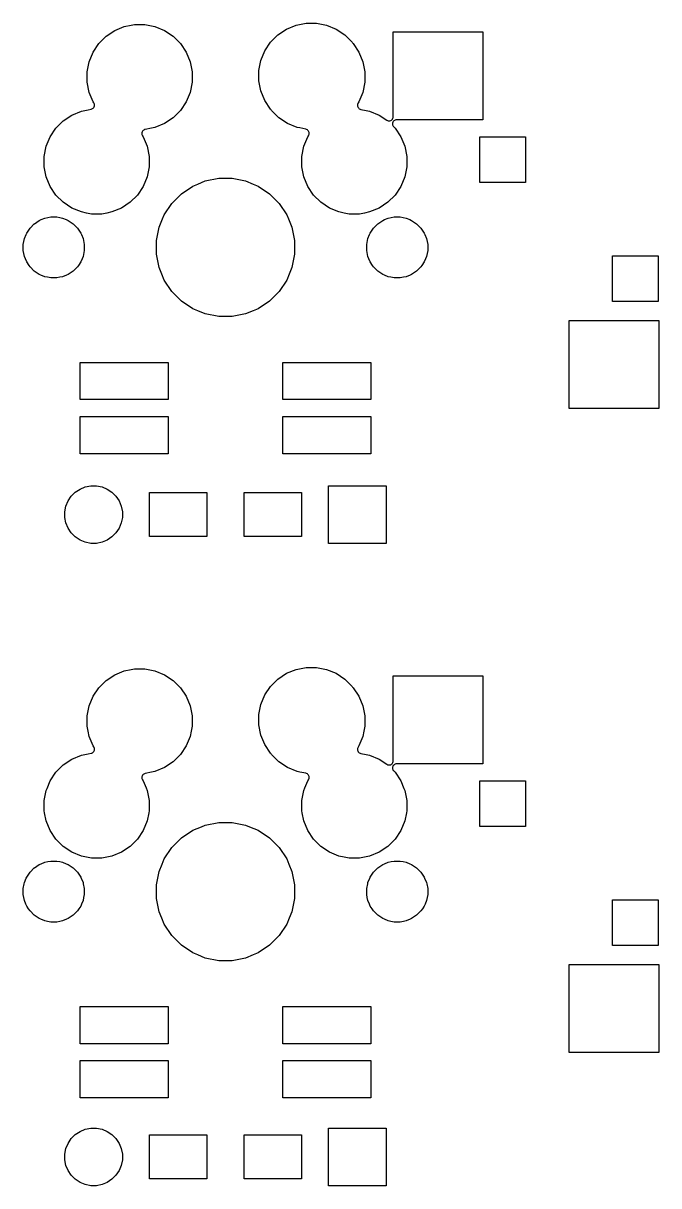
# Model space of a CAD drawing. Extents: x -9 to 124, y -88 to 15.
# Drawn here: x 51.17 to 69.97, y -19.75 to 14.63 of the extents above; entities that cross this region are included whole.
import ezdxf

# ---------------------------------------------------------------- set-up
doc = ezdxf.new("R2010")
doc.units = 0
doc.layers.add('BLACK', color=7, linetype='CONTINUOUS')

msp = doc.modelspace()

# ---------------------------------------------------------------- linework, layer by layer
at = {"layer": 'BLACK', "linetype": 'CONTINUOUS'}
for p, q in [((53.8753, 14.4145), (54.1576, 14.5314)), ((54.1576, 14.5314), (54.3587, 14.5714)), ((54.3587, 14.5714), (54.4572, 14.591)), ((54.4572, 14.591), (54.7628, 14.591)), ((54.7628, 14.591), (54.8613, 14.5714)), ((54.8613, 14.5714), (55.0624, 14.5314)), ((55.0624, 14.5314), (55.3447, 14.4145)), ((58.7013, 14.2847), (58.9553, 14.4545)), ((58.9553, 14.4545), (59.2376, 14.5714)), ((59.2376, 14.5714), (59.3874, 14.6012)), ((59.3874, 14.6012), (59.5372, 14.631)), ((59.5372, 14.631), (59.8428, 14.631)), ((59.8428, 14.631), (59.9926, 14.6012)), ((59.9926, 14.6012), (60.1424, 14.5714)), ((60.1424, 14.5714), (60.4247, 14.4545)), ((60.4247, 14.4545), (60.6787, 14.2847)), ((53.4053, 14.0287), (53.6213, 14.2447)), ((53.6213, 14.2447), (53.8753, 14.4145)), ((55.3447, 14.4145), (55.5987, 14.2447)), ((55.5987, 14.2447), (55.8147, 14.0287)), ((58.4853, 14.0687), (58.7013, 14.2847)), ((60.6787, 14.2847), (60.8947, 14.0687)), ((62.114, 11.8681), (62.114, 14.381)), ((62.114, 14.381), (64.766, 14.381)), ((64.766, 14.381), (64.766, 11.779)), ((53.1186, 13.4924), (53.2355, 13.7747)), ((53.2355, 13.7747), (53.4053, 14.0287)), ((55.8147, 14.0287), (55.9845, 13.7747)), ((55.9845, 13.7747), (56.1014, 13.4924)), ((58.1986, 13.5324), (58.3155, 13.8147)), ((58.3155, 13.8147), (58.4853, 14.0687)), ((60.8947, 14.0687), (60.908, 14.0488)), ((60.908, 14.0488), (60.9236, 14.0299)), ((60.9236, 14.0299), (60.9247, 14.0287)), ((60.9247, 14.0287), (61.0945, 13.7747)), ((61.0945, 13.7747), (61.2114, 13.4924)), ((53.059, 13.1928), (53.1186, 13.4924)), ((56.1014, 13.4924), (56.161, 13.1928)), ((58.139, 13.2328), (58.1986, 13.5324)), ((61.2114, 13.4924), (61.271, 13.1928)), ((53.059, 12.8872), (53.059, 13.1928)), ((56.161, 13.1928), (56.161, 12.8872)), ((58.139, 12.9272), (58.139, 13.2328)), ((61.271, 13.1928), (61.271, 12.8872)), ((53.1186, 12.5876), (53.059, 12.8872)), ((56.161, 12.8872), (56.1014, 12.5876)), ((58.1986, 12.6276), (58.139, 12.9272)), ((61.271, 12.8872), (61.2114, 12.5876)), ((53.2355, 12.3053), (53.1186, 12.5876)), ((56.1014, 12.5876), (55.9845, 12.3053)), ((58.3155, 12.3453), (58.1986, 12.6276)), ((61.2114, 12.5876), (61.0945, 12.3053)), ((52.8876, 12.0314), (53.0877, 12.0712)), ((53.0877, 12.0712), (53.1728, 12.0881)), ((53.1728, 12.0881), (53.1962, 12.0952)), ((53.1962, 12.0952), (53.2178, 12.1068)), ((53.2178, 12.1068), (53.2368, 12.1223)), ((53.2523, 12.2802), (53.2355, 12.3053)), ((53.2355, 12.3053), (53.2355, 12.3053)), ((53.2368, 12.1223), (53.2523, 12.1413)), ((53.2639, 12.2586), (53.2523, 12.2802)), ((53.2523, 12.1413), (53.2639, 12.1629)), ((53.271, 12.2351), (53.2639, 12.2586)), ((53.2639, 12.1629), (53.271, 12.1863)), ((53.2734, 12.2107), (53.271, 12.2351)), ((53.271, 12.1863), (53.2734, 12.2107)), ((55.8147, 12.0513), (55.5987, 11.8353)), ((55.9845, 12.3053), (55.8147, 12.0513)), ((58.4853, 12.0913), (58.3155, 12.3453)), ((58.4864, 12.0901), (58.4853, 12.0913)), ((58.502, 12.0712), (58.4864, 12.0901)), ((58.5153, 12.0513), (58.502, 12.0712)), ((58.7313, 11.8353), (58.5153, 12.0513)), ((61.0555, 12.2298), (61.0531, 12.2055)), ((61.0531, 12.2055), (61.0555, 12.1811)), ((61.0626, 12.2533), (61.0555, 12.2298)), ((61.0555, 12.1811), (61.0626, 12.1576)), ((61.0741, 12.2749), (61.0626, 12.2533)), ((61.0626, 12.1576), (61.0741, 12.136)), ((61.0945, 12.3053), (61.0741, 12.2749)), ((61.0741, 12.136), (61.0897, 12.1171)), ((61.0897, 12.1171), (61.1086, 12.1015)), ((61.1086, 12.1015), (61.1302, 12.09)), ((61.1302, 12.09), (61.1537, 12.0829)), ((61.1537, 12.0829), (61.3124, 12.0513)), ((61.3124, 12.0513), (61.4124, 12.0314)), ((52.1353, 11.5287), (52.3513, 11.7447)), ((52.3513, 11.7447), (52.6053, 11.9145)), ((52.6053, 11.9145), (52.8876, 12.0314)), ((55.5987, 11.8353), (55.3447, 11.6655)), ((58.9853, 11.6655), (58.7313, 11.8353)), ((61.4124, 12.0314), (61.6947, 11.9145)), ((61.6947, 11.9145), (61.9196, 11.7642)), ((61.9196, 11.7642), (61.9412, 11.7527)), ((61.9412, 11.7527), (61.9646, 11.7456)), ((61.9646, 11.7456), (61.989, 11.7432)), ((61.989, 11.7432), (62.0134, 11.7456)), ((62.0134, 11.7456), (62.0368, 11.7527)), ((62.0368, 11.7527), (62.0584, 11.7642)), ((62.0584, 11.7642), (62.0774, 11.7798)), ((62.0774, 11.7798), (62.0929, 11.7987)), ((62.0929, 11.7987), (62.1045, 11.8203)), ((62.1007, 11.7018), (62.0936, 11.6784)), ((62.1123, 11.7234), (62.1007, 11.7018)), ((62.1045, 11.8203), (62.1116, 11.8438)), ((62.1116, 11.8438), (62.114, 11.8681)), ((62.1278, 11.7424), (62.1123, 11.7234)), ((62.1468, 11.7579), (62.1278, 11.7424)), ((62.1684, 11.7695), (62.1468, 11.7579)), ((62.1918, 11.7766), (62.1684, 11.7695)), ((62.2162, 11.779), (62.1918, 11.7766)), ((64.766, 11.779), (62.2162, 11.779)), ((51.9655, 11.2747), (52.1353, 11.5287)), ((54.679, 11.3937), (54.6766, 11.3693)), ((54.6766, 11.3693), (54.679, 11.3449)), ((54.6861, 11.4171), (54.679, 11.3937)), ((54.6977, 11.4387), (54.6861, 11.4171)), ((54.7132, 11.4577), (54.6977, 11.4387)), ((54.7322, 11.4732), (54.7132, 11.4577)), ((54.7538, 11.4848), (54.7322, 11.4732)), ((54.7772, 11.4919), (54.7538, 11.4848)), ((54.9639, 11.529), (54.7772, 11.4919)), ((55.0624, 11.5486), (54.9639, 11.529)), ((55.3447, 11.6655), (55.0624, 11.5486)), ((59.2676, 11.5486), (58.9853, 11.6655)), ((59.3451, 11.5332), (59.2676, 11.5486)), ((59.5263, 11.4971), (59.3451, 11.5332)), ((59.5498, 11.49), (59.5263, 11.4971)), ((59.5714, 11.4785), (59.5498, 11.49)), ((59.5903, 11.4629), (59.5714, 11.4785)), ((59.6059, 11.444), (59.5903, 11.4629)), ((59.6174, 11.4224), (59.6059, 11.444)), ((59.6245, 11.3989), (59.6174, 11.4224)), ((59.6174, 11.3267), (59.6245, 11.3502)), ((59.6269, 11.3745), (59.6245, 11.3989)), ((59.6245, 11.3502), (59.6269, 11.3745)), ((62.0936, 11.6784), (62.0912, 11.654)), ((62.0912, 11.654), (62.0936, 11.6296)), ((62.0936, 11.6296), (62.1007, 11.6062)), ((62.1007, 11.6062), (62.1123, 11.5846)), ((62.1123, 11.5846), (62.1278, 11.5656)), ((62.1278, 11.5656), (62.1647, 11.5287)), ((62.1647, 11.5287), (62.3345, 11.2747)), ((51.8486, 10.9924), (51.9655, 11.2747)), ((54.679, 11.3449), (54.6861, 11.3214)), ((54.6861, 11.3214), (54.6977, 11.2998)), ((54.6977, 11.2998), (54.7145, 11.2747)), ((54.7145, 11.2747), (54.8314, 10.9924)), ((59.4686, 10.9924), (59.5855, 11.2747)), ((59.5855, 11.2747), (59.6059, 11.3051)), ((59.6059, 11.3051), (59.6174, 11.3267)), ((62.3345, 11.2747), (62.4514, 10.9924)), ((64.674, 9.924), (64.674, 11.276)), ((64.674, 11.276), (66.026, 11.276)), ((66.026, 11.276), (66.026, 9.924)), ((51.789, 10.6928), (51.8486, 10.9924)), ((51.789, 10.3872), (51.789, 10.6928)), ((54.8314, 10.9924), (54.891, 10.6928)), ((54.891, 10.6928), (54.891, 10.3872)), ((59.409, 10.6928), (59.4686, 10.9924)), ((59.409, 10.3872), (59.409, 10.6928)), ((62.4514, 10.9924), (62.511, 10.6928)), ((62.511, 10.6928), (62.511, 10.3872)), ((51.8486, 10.0876), (51.789, 10.3872)), ((54.891, 10.3872), (54.8314, 10.0876)), ((59.4686, 10.0876), (59.409, 10.3872)), ((62.511, 10.3872), (62.4514, 10.0876)), ((51.9655, 9.80533), (51.8486, 10.0876)), ((54.8314, 10.0876), (54.7145, 9.80533)), ((56.5535, 9.96632), (56.9486, 10.0449)), ((56.9486, 10.0449), (57.3514, 10.0449)), ((57.3514, 10.0449), (57.7465, 9.96632)), ((59.5855, 9.80533), (59.4686, 10.0876)), ((62.4514, 10.0876), (62.3345, 9.80533)), ((52.1353, 9.55129), (51.9655, 9.80533)), ((54.7145, 9.80533), (54.5447, 9.55129)), ((55.8465, 9.58838), (56.1814, 9.81217)), ((56.1814, 9.81217), (56.3355, 9.87602)), ((56.3355, 9.87602), (56.5535, 9.96632)), ((57.7465, 9.96632), (57.9645, 9.87602)), ((57.9645, 9.87602), (58.1186, 9.81217)), ((58.1186, 9.81217), (58.4535, 9.58838)), ((59.7553, 9.55129), (59.5855, 9.80533)), ((62.3345, 9.80533), (62.1647, 9.55129)), ((66.026, 9.924), (64.674, 9.924)), ((52.3513, 9.33526), (52.1353, 9.55129)), ((52.6053, 9.16552), (52.3513, 9.33526)), ((54.3287, 9.33526), (54.0747, 9.16552)), ((54.5447, 9.55129), (54.3287, 9.33526)), ((55.3378, 8.96862), (55.5616, 9.30355)), ((55.5616, 9.30355), (55.8465, 9.58838)), ((58.4535, 9.58838), (58.7384, 9.30355)), ((58.7384, 9.30355), (58.9622, 8.96862)), ((59.9713, 9.33526), (59.7553, 9.55129)), ((60.2253, 9.16552), (59.9713, 9.33526)), ((61.9487, 9.33526), (61.6947, 9.16552)), ((62.1647, 9.55129), (61.9487, 9.33526)), ((52.8876, 9.0486), (52.6053, 9.16552)), ((53.0374, 9.0188), (52.8876, 9.0486)), ((53.1872, 8.989), (53.0374, 9.0188)), ((53.4928, 8.989), (53.1872, 8.989)), ((53.6426, 9.0188), (53.4928, 8.989)), ((53.7924, 9.0486), (53.6426, 9.0188)), ((54.0747, 9.16552), (53.7924, 9.0486)), ((55.287, 8.846), (55.3378, 8.96862)), ((58.9622, 8.96862), (59.013, 8.846)), ((60.5076, 9.0486), (60.2253, 9.16552)), ((60.6574, 9.0188), (60.5076, 9.0486)), ((60.8072, 8.989), (60.6574, 9.0188)), ((61.1128, 8.989), (60.8072, 8.989)), ((61.2626, 9.0188), (61.1128, 8.989)), ((61.4124, 9.0486), (61.2626, 9.0188)), ((61.6947, 9.16552), (61.4124, 9.0486)), ((51.3694, 8.57493), (51.4951, 8.70055)), ((51.4951, 8.70055), (51.4961, 8.70122)), ((51.4961, 8.70122), (51.6428, 8.79925)), ((51.6428, 8.79925), (51.6975, 8.82192)), ((51.6975, 8.82192), (51.8069, 8.86724)), ((51.8069, 8.86724), (51.894, 8.88457)), ((51.894, 8.88457), (51.9812, 8.9019)), ((51.9812, 8.9019), (52.1588, 8.9019)), ((52.1588, 8.9019), (52.246, 8.88457)), ((52.246, 8.88457), (52.3331, 8.86724)), ((52.3331, 8.86724), (52.4425, 8.82192)), ((52.4425, 8.82192), (52.4972, 8.79925)), ((52.4972, 8.79925), (52.6439, 8.70122)), ((52.6439, 8.70122), (52.6449, 8.70055)), ((52.6449, 8.70055), (52.7706, 8.57493)), ((55.1051, 8.20141), (55.1837, 8.59647)), ((55.1837, 8.59647), (55.287, 8.846)), ((59.013, 8.846), (59.1163, 8.59647)), ((59.1163, 8.59647), (59.1949, 8.20141)), ((61.5294, 8.57493), (61.6551, 8.70055)), ((61.6551, 8.70055), (61.6561, 8.70122)), ((61.6561, 8.70122), (61.8028, 8.79925)), ((61.8028, 8.79925), (61.8575, 8.82192)), ((61.8575, 8.82192), (61.9669, 8.86724)), ((61.9669, 8.86724), (62.054, 8.88457)), ((62.054, 8.88457), (62.1412, 8.9019)), ((62.1412, 8.9019), (62.3188, 8.9019)), ((62.3188, 8.9019), (62.406, 8.88457)), ((62.406, 8.88457), (62.4931, 8.86724)), ((62.4931, 8.86724), (62.6025, 8.82192)), ((62.6025, 8.82192), (62.6572, 8.79925)), ((62.6572, 8.79925), (62.8039, 8.70122)), ((62.8039, 8.70122), (62.8049, 8.70055)), ((62.8049, 8.70055), (62.9306, 8.57493)), ((51.1681, 8.08883), (51.2028, 8.26307)), ((51.2028, 8.26307), (51.2516, 8.381)), ((51.2516, 8.381), (51.2707, 8.42721)), ((51.2707, 8.42721), (51.3694, 8.57493)), ((51.3694, 8.57493), (51.3694, 8.57493)), ((52.7706, 8.57493), (52.7706, 8.57493)), ((52.7706, 8.57493), (52.8693, 8.42721)), ((52.8693, 8.42721), (52.8884, 8.381)), ((52.8884, 8.381), (52.9372, 8.26307)), ((52.9372, 8.26307), (52.9719, 8.08883)), ((61.3281, 8.08883), (61.3628, 8.26307)), ((61.3628, 8.26307), (61.4116, 8.381)), ((61.4116, 8.381), (61.4307, 8.42721)), ((61.4307, 8.42721), (61.5294, 8.57493)), ((61.5294, 8.57493), (61.5294, 8.57493)), ((62.9306, 8.57493), (62.9306, 8.57493)), ((62.9306, 8.57493), (63.0293, 8.42721)), ((63.0293, 8.42721), (63.0484, 8.381)), ((63.0484, 8.381), (63.0972, 8.26307)), ((63.0972, 8.26307), (63.1319, 8.08883)), ((51.1681, 7.91117), (51.1681, 8.08883)), ((51.2028, 7.73692), (51.1681, 7.91117)), ((52.9719, 7.91117), (52.9372, 7.73692)), ((52.9719, 8.08883), (52.9719, 7.91117)), ((55.1051, 7.79859), (55.1051, 8.20141)), ((59.1949, 8.20141), (59.1949, 7.79859)), ((61.3281, 7.91117), (61.3281, 8.08883)), ((61.3628, 7.73692), (61.3281, 7.91117)), ((63.1319, 7.91117), (63.0972, 7.73692)), ((63.1319, 8.08883), (63.1319, 7.91117)), ((51.2332, 7.66348), (51.2028, 7.73692)), ((51.2707, 7.57279), (51.2332, 7.66348)), ((51.3401, 7.46897), (51.2707, 7.57279)), ((52.8693, 7.57279), (52.7999, 7.46897)), ((52.9068, 7.66348), (52.8693, 7.57279)), ((52.9372, 7.73692), (52.9068, 7.66348)), ((55.1837, 7.40353), (55.1051, 7.79859)), ((59.1949, 7.79859), (59.1163, 7.40353)), ((61.3932, 7.66348), (61.3628, 7.73692)), ((61.4307, 7.57279), (61.3932, 7.66348)), ((61.5001, 7.46897), (61.4307, 7.57279)), ((63.0293, 7.57279), (62.9599, 7.46897)), ((63.0668, 7.66348), (63.0293, 7.57279)), ((63.0972, 7.73692), (63.0668, 7.66348)), ((68.594, 6.404), (68.594, 7.756)), ((68.594, 7.756), (69.946, 7.756)), ((69.946, 7.756), (69.946, 6.404)), ((51.3694, 7.42507), (51.3401, 7.46897)), ((51.4951, 7.29945), (51.3694, 7.42507)), ((51.6428, 7.20075), (51.4951, 7.29945)), ((51.4951, 7.29945), (51.4951, 7.29945)), ((52.6449, 7.29945), (52.4972, 7.20075)), ((52.7706, 7.42507), (52.6449, 7.29945)), ((52.6449, 7.29945), (52.6449, 7.29945)), ((52.7999, 7.46897), (52.7706, 7.42507)), ((55.2635, 7.21072), (55.1837, 7.40353)), ((59.1163, 7.40353), (59.0365, 7.21072)), ((61.5294, 7.42507), (61.5001, 7.46897)), ((61.6551, 7.29945), (61.5294, 7.42507)), ((61.8028, 7.20075), (61.6551, 7.29945)), ((61.6551, 7.29945), (61.6551, 7.29945)), ((62.8049, 7.29945), (62.6572, 7.20075)), ((62.9306, 7.42507), (62.8049, 7.29945)), ((62.8049, 7.29945), (62.8049, 7.29945)), ((62.9599, 7.46897), (62.9306, 7.42507)), ((51.6903, 7.18107), (51.6428, 7.20075)), ((51.8069, 7.13276), (51.6903, 7.18107)), ((51.8858, 7.11707), (51.8069, 7.13276)), ((51.9812, 7.0981), (51.8858, 7.11707)), ((52.1588, 7.0981), (51.9812, 7.0981)), ((52.2542, 7.11707), (52.1588, 7.0981)), ((52.3331, 7.13276), (52.2542, 7.11707)), ((52.4497, 7.18107), (52.3331, 7.13276)), ((52.4972, 7.20075), (52.4497, 7.18107)), ((55.3378, 7.03138), (55.2635, 7.21072)), ((55.5616, 6.69645), (55.3378, 7.03138)), ((58.9622, 7.03138), (58.7384, 6.69645)), ((59.0365, 7.21072), (58.9622, 7.03138)), ((61.8503, 7.18107), (61.8028, 7.20075)), ((61.9669, 7.13276), (61.8503, 7.18107)), ((62.0458, 7.11707), (61.9669, 7.13276)), ((62.1412, 7.0981), (62.0458, 7.11707)), ((62.3188, 7.0981), (62.1412, 7.0981)), ((62.4142, 7.11707), (62.3188, 7.0981)), ((62.4931, 7.13276), (62.4142, 7.11707)), ((62.6097, 7.18107), (62.4931, 7.13276)), ((62.6572, 7.20075), (62.6097, 7.18107)), ((55.8465, 6.41162), (55.5616, 6.69645)), ((58.7384, 6.69645), (58.4535, 6.41162)), ((56.1814, 6.18783), (55.8465, 6.41162)), ((58.4535, 6.41162), (58.1186, 6.18783)), ((69.946, 6.404), (68.594, 6.404)), ((56.3355, 6.12398), (56.1814, 6.18783)), ((56.5535, 6.03368), (56.3355, 6.12398)), ((56.9486, 5.9551), (56.5535, 6.03368)), ((57.3514, 5.9551), (56.9486, 5.9551)), ((57.7465, 6.03368), (57.3514, 5.9551)), ((57.9645, 6.12398), (57.7465, 6.03368)), ((58.1186, 6.18783), (57.9645, 6.12398)), ((67.314, 3.239), (67.314, 5.841)), ((67.314, 5.841), (69.966, 5.841)), ((69.966, 5.841), (69.966, 3.239)), ((52.849, 3.499), (52.849, 4.601)), ((52.849, 4.601), (55.451, 4.601)), ((55.451, 4.601), (55.451, 3.499)), ((58.849, 3.499), (58.849, 4.601)), ((58.849, 4.601), (61.451, 4.601)), ((61.451, 4.601), (61.451, 3.499)), ((55.451, 3.499), (52.849, 3.499)), ((61.451, 3.499), (58.849, 3.499)), ((69.966, 3.239), (67.314, 3.239)), ((52.849, 1.899), (52.849, 3.001)), ((52.849, 3.001), (55.451, 3.001)), ((55.451, 3.001), (55.451, 1.899)), ((58.849, 1.899), (58.849, 3.001)), ((58.849, 3.001), (61.451, 3.001)), ((61.451, 3.001), (61.451, 1.899)), ((55.451, 1.899), (52.849, 1.899)), ((61.451, 1.899), (58.849, 1.899)), ((52.589, 0.64248), (52.7075, 0.76101)), ((52.7075, 0.76101), (52.8469, 0.85415)), ((52.8469, 0.85415), (53.0018, 0.9183)), ((53.0018, 0.9183), (53.1662, 0.951)), ((53.1662, 0.951), (53.3338, 0.951)), ((53.3338, 0.951), (53.4982, 0.9183)), ((53.4982, 0.9183), (53.6531, 0.85415)), ((53.6531, 0.85415), (53.7925, 0.76101)), ((53.7925, 0.76101), (53.911, 0.64248)), ((54.899, -0.551), (54.899, 0.751)), ((54.899, 0.751), (56.601, 0.751)), ((56.601, 0.751), (56.601, -0.551)), ((57.699, -0.551), (57.699, 0.751)), ((57.699, 0.751), (59.401, 0.751)), ((59.401, 0.751), (59.401, -0.551)), ((60.199, -0.751), (60.199, 0.951)), ((60.199, 0.951), (61.901, 0.951)), ((61.901, 0.951), (61.901, -0.751)), ((52.399, 0.18382), (52.4317, 0.34823)), ((52.4317, 0.34823), (52.4959, 0.5031)), ((52.4959, 0.5031), (52.589, 0.64248)), ((53.911, 0.64248), (54.0041, 0.5031)), ((54.0041, 0.5031), (54.0683, 0.34823)), ((54.0683, 0.34823), (54.101, 0.18382)), ((52.399, 0.01618), (52.399, 0.18382)), ((52.4317, -0.14823), (52.399, 0.01618)), ((54.101, 0.01618), (54.0683, -0.14823)), ((54.101, 0.18382), (54.101, 0.01618)), ((52.4959, -0.3031), (52.4317, -0.14823)), ((52.589, -0.44248), (52.4959, -0.3031)), ((54.0041, -0.3031), (53.911, -0.44248)), ((54.0683, -0.14823), (54.0041, -0.3031)), ((52.7075, -0.56102), (52.589, -0.44248)), ((52.8469, -0.65415), (52.7075, -0.56102)), ((53.0018, -0.7183), (52.8469, -0.65415)), ((53.6531, -0.65415), (53.4982, -0.7183)), ((53.7925, -0.56102), (53.6531, -0.65415)), ((53.911, -0.44248), (53.7925, -0.56102)), ((56.601, -0.551), (54.899, -0.551)), ((59.401, -0.551), (57.699, -0.551)), ((53.1662, -0.751), (53.0018, -0.7183)), ((53.3338, -0.751), (53.1662, -0.751)), ((53.4982, -0.7183), (53.3338, -0.751)), ((61.901, -0.751), (60.199, -0.751)), ((54.3587, -4.4786), (54.4572, -4.459)), ((54.4572, -4.459), (54.7628, -4.459)), ((54.7628, -4.459), (54.8613, -4.4786)), ((59.2376, -4.4786), (59.3874, -4.4488)), ((59.3874, -4.4488), (59.5372, -4.419)), ((59.5372, -4.419), (59.8428, -4.419)), ((59.8428, -4.419), (59.9926, -4.4488)), ((59.9926, -4.4488), (60.1424, -4.4786)), ((53.4053, -5.02129), (53.6213, -4.80526)), ((53.6213, -4.80526), (53.8753, -4.63552)), ((53.8753, -4.63552), (54.1576, -4.5186)), ((54.1576, -4.5186), (54.3587, -4.4786)), ((54.8613, -4.4786), (55.0624, -4.5186)), ((55.0624, -4.5186), (55.3447, -4.63552)), ((55.3447, -4.63552), (55.5987, -4.80526)), ((55.5987, -4.80526), (55.8147, -5.02129)), ((58.4853, -4.98129), (58.7013, -4.76526)), ((58.7013, -4.76526), (58.9553, -4.59552)), ((58.9553, -4.59552), (59.2376, -4.4786)), ((60.1424, -4.4786), (60.4247, -4.59552)), ((60.4247, -4.59552), (60.6787, -4.76526)), ((60.6787, -4.76526), (60.8947, -4.98129)), ((62.114, -7.18185), (62.114, -4.669)), ((62.114, -4.669), (64.766, -4.669)), ((64.766, -4.669), (64.766, -7.271)), ((53.2355, -5.27533), (53.4053, -5.02129)), ((55.8147, -5.02129), (55.9845, -5.27533)), ((58.3155, -5.23533), (58.4853, -4.98129)), ((60.8947, -4.98129), (60.908, -5.0012)), ((60.908, -5.0012), (60.9236, -5.02013)), ((60.9236, -5.02013), (60.9247, -5.02129)), ((60.9247, -5.02129), (61.0945, -5.27533)), ((53.1186, -5.55759), (53.2355, -5.27533)), ((55.9845, -5.27533), (56.1014, -5.55759)), ((58.1986, -5.51759), (58.3155, -5.23533)), ((61.0945, -5.27533), (61.2114, -5.55759)), ((53.059, -5.85724), (53.0888, -5.70742)), ((53.0888, -5.70742), (53.1186, -5.55759)), ((56.1014, -5.55759), (56.1312, -5.70742)), ((56.1312, -5.70742), (56.161, -5.85724)), ((58.139, -5.81724), (58.1986, -5.51759)), ((58.139, -6.12276), (58.139, -5.81724)), ((61.2114, -5.55759), (61.2412, -5.70742)), ((61.2412, -5.70742), (61.271, -5.85724)), ((53.059, -6.16276), (53.059, -5.85724)), ((53.0869, -6.3031), (53.059, -6.16276)), ((56.161, -6.16276), (56.1331, -6.3031)), ((56.161, -5.85724), (56.161, -6.16276)), ((58.1986, -6.42241), (58.139, -6.12276)), ((61.271, -6.16276), (61.2431, -6.3031)), ((61.271, -5.85724), (61.271, -6.16276)), ((53.1186, -6.46241), (53.0869, -6.3031)), ((53.2355, -6.74467), (53.1186, -6.46241)), ((56.1014, -6.46241), (55.9845, -6.74467)), ((56.1331, -6.3031), (56.1014, -6.46241)), ((58.3155, -6.70467), (58.1986, -6.42241)), ((61.2114, -6.46241), (61.0945, -6.74467)), ((61.2431, -6.3031), (61.2114, -6.46241)), ((53.2523, -6.76983), (53.2355, -6.74467)), ((53.2355, -6.74467), (53.2355, -6.74467)), ((53.2639, -6.79144), (53.2523, -6.76983)), ((53.271, -6.81489), (53.2639, -6.79144)), ((53.2639, -6.88711), (53.271, -6.86366)), ((53.2734, -6.83928), (53.271, -6.81489)), ((53.271, -6.86366), (53.2734, -6.83928)), ((55.9845, -6.74467), (55.8147, -6.9987)), ((58.4853, -6.9587), (58.3155, -6.70467)), ((61.0555, -6.82016), (61.0531, -6.84454)), ((61.0531, -6.84454), (61.0555, -6.86893)), ((61.0626, -6.79671), (61.0555, -6.82016)), ((61.0555, -6.86893), (61.0626, -6.89238)), ((61.0741, -6.77511), (61.0626, -6.79671)), ((61.0945, -6.74467), (61.0741, -6.77511)), ((52.3513, -7.30526), (52.6053, -7.13552)), ((52.6053, -7.13552), (52.8876, -7.0186)), ((52.8876, -7.0186), (53.0877, -6.9788)), ((53.0877, -6.9788), (53.1728, -6.96188)), ((53.1728, -6.96188), (53.1962, -6.95476)), ((53.1962, -6.95476), (53.2178, -6.94321)), ((53.2178, -6.94321), (53.2368, -6.92767)), ((53.2368, -6.92767), (53.2523, -6.90872)), ((53.2523, -6.90872), (53.2639, -6.88711)), ((55.5987, -7.21474), (55.3447, -7.38448)), ((55.8147, -6.9987), (55.5987, -7.21474)), ((58.4864, -6.95987), (58.4853, -6.9587)), ((58.502, -6.97879), (58.4864, -6.95987)), ((58.5153, -6.9987), (58.502, -6.97879)), ((58.7313, -7.21474), (58.5153, -6.9987)), ((58.9853, -7.38448), (58.7313, -7.21474)), ((61.0626, -6.89238), (61.0741, -6.91399)), ((61.0741, -6.91399), (61.0897, -6.93293)), ((61.0897, -6.93293), (61.1086, -6.94848)), ((61.1086, -6.94848), (61.1302, -6.96003)), ((61.1302, -6.96003), (61.1537, -6.96714)), ((61.1537, -6.96714), (61.3124, -6.9987)), ((61.3124, -6.9987), (61.4124, -7.0186)), ((61.4124, -7.0186), (61.6947, -7.13552)), ((61.6947, -7.13552), (61.9196, -7.28579)), ((62.1045, -7.22968), (62.1116, -7.20624)), ((62.1116, -7.20624), (62.114, -7.18185)), ((51.9655, -7.77533), (52.1353, -7.52129)), ((52.1353, -7.52129), (52.3513, -7.30526)), ((54.7772, -7.55812), (54.7538, -7.56524)), ((54.9639, -7.521), (54.7772, -7.55812)), ((55.0624, -7.5014), (54.9639, -7.521)), ((55.3447, -7.38448), (55.0624, -7.5014)), ((59.2676, -7.5014), (58.9853, -7.38448)), ((59.3451, -7.51681), (59.2676, -7.5014)), ((59.5263, -7.55286), (59.3451, -7.51681)), ((59.5498, -7.55997), (59.5263, -7.55286)), ((59.5714, -7.57152), (59.5498, -7.55997)), ((61.9196, -7.28579), (61.9412, -7.29733)), ((61.9412, -7.29733), (61.9646, -7.30445)), ((61.9646, -7.30445), (61.989, -7.30685)), ((61.989, -7.30685), (62.0134, -7.30445)), ((62.0134, -7.30445), (62.0368, -7.29733)), ((62.0368, -7.29733), (62.0584, -7.28578)), ((62.0584, -7.28578), (62.0774, -7.27024)), ((62.0774, -7.27024), (62.0929, -7.2513)), ((62.0936, -7.37161), (62.0912, -7.396)), ((62.0912, -7.396), (62.0936, -7.42038)), ((62.0929, -7.2513), (62.1045, -7.22968)), ((62.1007, -7.34816), (62.0936, -7.37161)), ((62.0936, -7.42038), (62.1007, -7.44383)), ((62.1123, -7.32655), (62.1007, -7.34816)), ((62.1007, -7.44383), (62.1123, -7.46544)), ((62.1278, -7.30761), (62.1123, -7.32655)), ((62.1123, -7.46544), (62.1278, -7.48438)), ((62.1468, -7.29207), (62.1278, -7.30761)), ((62.1278, -7.48438), (62.1647, -7.52129)), ((62.1684, -7.28051), (62.1468, -7.29207)), ((62.1647, -7.52129), (62.3345, -7.77533)), ((62.1918, -7.2734), (62.1684, -7.28051)), ((62.2162, -7.271), (62.1918, -7.2734)), ((64.766, -7.271), (62.2162, -7.271)), ((51.8729, -7.999), (51.9655, -7.77533)), ((54.679, -7.65634), (54.6766, -7.68072)), ((54.6766, -7.68072), (54.679, -7.70511)), ((54.6861, -7.63289), (54.679, -7.65634)), ((54.679, -7.70511), (54.6861, -7.72856)), ((54.6977, -7.61128), (54.6861, -7.63289)), ((54.6861, -7.72856), (54.6977, -7.75016)), ((54.7132, -7.59233), (54.6977, -7.61128)), ((54.6977, -7.75016), (54.7145, -7.77533)), ((54.7322, -7.57679), (54.7132, -7.59233)), ((54.7145, -7.77533), (54.8008, -7.98382)), ((54.7538, -7.56524), (54.7322, -7.57679)), ((59.4992, -7.98382), (59.5855, -7.77533)), ((59.5903, -7.58707), (59.5714, -7.57152)), ((59.5855, -7.77533), (59.6059, -7.74489)), ((59.6059, -7.60601), (59.5903, -7.58707)), ((59.6174, -7.62762), (59.6059, -7.60601)), ((59.6059, -7.74489), (59.6174, -7.72329)), ((59.6245, -7.65107), (59.6174, -7.62762)), ((59.6174, -7.72329), (59.6245, -7.69984)), ((59.6269, -7.67546), (59.6245, -7.65107)), ((59.6245, -7.69984), (59.6269, -7.67546)), ((62.3345, -7.77533), (62.4271, -7.999)), ((64.674, -9.126), (64.674, -7.774)), ((64.674, -7.774), (66.026, -7.774)), ((66.026, -7.774), (66.026, -9.126)), ((51.789, -8.35724), (51.8486, -8.05759)), ((51.8486, -8.05759), (51.8729, -7.999)), ((54.8008, -7.98382), (54.8314, -8.05759)), ((54.8314, -8.05759), (54.891, -8.35724)), ((59.409, -8.35724), (59.4686, -8.05759)), ((59.4686, -8.05759), (59.4992, -7.98382)), ((62.4271, -7.999), (62.4514, -8.05759)), ((62.4514, -8.05759), (62.511, -8.35724)), ((51.789, -8.66276), (51.789, -8.35724)), ((54.891, -8.35724), (54.891, -8.66276)), ((59.409, -8.66276), (59.409, -8.35724)), ((62.511, -8.35724), (62.511, -8.66276)), ((51.8, -8.7183), (51.789, -8.66276)), ((51.8486, -8.96241), (51.8, -8.7183)), ((54.88, -8.7183), (54.8314, -8.96241)), ((54.891, -8.66276), (54.88, -8.7183)), ((59.42, -8.7183), (59.409, -8.66276)), ((59.4686, -8.96241), (59.42, -8.7183)), ((62.5, -8.7183), (62.4514, -8.96241)), ((62.511, -8.66276), (62.5, -8.7183)), ((51.9655, -9.24467), (51.8486, -8.96241)), ((52.1353, -9.4987), (51.9655, -9.24467)), ((54.7145, -9.24467), (54.5447, -9.4987)), ((54.8314, -8.96241), (54.7145, -9.24467)), ((55.8465, -9.46162), (56.1814, -9.23783)), ((56.1814, -9.23783), (56.4394, -9.13096)), ((56.4394, -9.13096), (56.5535, -9.08368)), ((56.5535, -9.08368), (56.9486, -9.0051)), ((56.9486, -9.0051), (57.3514, -9.0051)), ((57.3514, -9.0051), (57.7465, -9.08368)), ((57.7465, -9.08368), (57.8606, -9.13096)), ((57.8606, -9.13096), (58.1186, -9.23783)), ((58.1186, -9.23783), (58.4535, -9.46162)), ((59.5855, -9.24467), (59.4686, -8.96241)), ((59.7553, -9.4987), (59.5855, -9.24467)), ((62.3345, -9.24467), (62.1647, -9.4987)), ((62.4514, -8.96241), (62.3345, -9.24467)), ((66.026, -9.126), (64.674, -9.126)), ((52.3513, -9.71474), (52.1353, -9.4987)), ((54.5447, -9.4987), (54.3287, -9.71474)), ((55.5616, -9.74645), (55.8465, -9.46162)), ((58.4535, -9.46162), (58.7384, -9.74645)), ((59.9713, -9.71474), (59.7553, -9.4987)), ((62.1647, -9.4987), (61.9487, -9.71474)), ((52.6053, -9.88448), (52.3513, -9.71474)), ((52.8876, -10.0014), (52.6053, -9.88448)), ((54.0747, -9.88448), (53.7924, -10.0014)), ((54.3287, -9.71474), (54.0747, -9.88448)), ((55.3378, -10.0814), (55.5616, -9.74645)), ((58.7384, -9.74645), (58.9622, -10.0814)), ((60.2253, -9.88448), (59.9713, -9.71474)), ((60.5076, -10.0014), (60.2253, -9.88448)), ((61.6947, -9.88448), (61.4124, -10.0014)), ((61.9487, -9.71474), (61.6947, -9.88448)), ((51.4961, -10.3488), (51.6428, -10.2507)), ((51.6428, -10.2507), (51.6975, -10.2281)), ((51.6975, -10.2281), (51.8069, -10.1828)), ((51.8069, -10.1828), (51.894, -10.1654)), ((51.894, -10.1654), (51.9812, -10.1481)), ((51.9812, -10.1481), (52.1588, -10.1481)), ((52.1588, -10.1481), (52.246, -10.1654)), ((52.246, -10.1654), (52.3331, -10.1828)), ((52.3331, -10.1828), (52.4425, -10.2281)), ((52.4425, -10.2281), (52.4972, -10.2507)), ((52.4972, -10.2507), (52.6439, -10.3488)), ((53.0374, -10.0312), (52.8876, -10.0014)), ((53.1872, -10.061), (53.0374, -10.0312)), ((53.4928, -10.061), (53.1872, -10.061)), ((53.6426, -10.0312), (53.4928, -10.061)), ((53.7924, -10.0014), (53.6426, -10.0312)), ((55.1837, -10.4535), (55.2741, -10.2353)), ((55.2741, -10.2353), (55.3378, -10.0814)), ((58.9622, -10.0814), (59.0259, -10.2353)), ((59.0259, -10.2353), (59.1163, -10.4535)), ((60.6574, -10.0312), (60.5076, -10.0014)), ((60.8072, -10.061), (60.6574, -10.0312)), ((61.1128, -10.061), (60.8072, -10.061)), ((61.2626, -10.0312), (61.1128, -10.061)), ((61.4124, -10.0014), (61.2626, -10.0312)), ((61.6561, -10.3488), (61.8028, -10.2507)), ((61.8028, -10.2507), (61.8575, -10.2281)), ((61.8575, -10.2281), (61.9669, -10.1828)), ((61.9669, -10.1828), (62.054, -10.1654)), ((62.054, -10.1654), (62.1412, -10.1481)), ((62.1412, -10.1481), (62.3188, -10.1481)), ((62.3188, -10.1481), (62.406, -10.1654)), ((62.406, -10.1654), (62.4931, -10.1828)), ((62.4931, -10.1828), (62.6025, -10.2281)), ((62.6025, -10.2281), (62.6572, -10.2507)), ((62.6572, -10.2507), (62.8039, -10.3488)), ((51.2028, -10.7869), (51.2587, -10.6518)), ((51.2587, -10.6518), (51.2707, -10.6228)), ((51.2707, -10.6228), (51.3694, -10.4751)), ((51.3694, -10.4751), (51.4951, -10.3494)), ((51.3694, -10.4751), (51.3694, -10.4751)), ((51.4951, -10.3494), (51.4961, -10.3488)), ((52.6439, -10.3488), (52.6449, -10.3494)), ((52.6449, -10.3494), (52.7706, -10.4751)), ((52.7706, -10.4751), (52.7706, -10.4751)), ((52.7706, -10.4751), (52.8693, -10.6228)), ((52.8693, -10.6228), (52.8813, -10.6518)), ((52.8813, -10.6518), (52.9372, -10.7869)), ((55.1051, -10.8486), (55.1837, -10.4535)), ((59.1163, -10.4535), (59.1949, -10.8486)), ((61.3628, -10.7869), (61.4187, -10.6518)), ((61.4187, -10.6518), (61.4307, -10.6228)), ((61.4307, -10.6228), (61.5294, -10.4751)), ((61.5294, -10.4751), (61.6551, -10.3494)), ((61.5294, -10.4751), (61.5294, -10.4751)), ((61.6551, -10.3494), (61.6561, -10.3488)), ((62.8039, -10.3488), (62.8049, -10.3494)), ((62.8049, -10.3494), (62.9306, -10.4751)), ((62.9306, -10.4751), (62.9306, -10.4751)), ((62.9306, -10.4751), (63.0293, -10.6228)), ((63.0293, -10.6228), (63.0413, -10.6518)), ((63.0413, -10.6518), (63.0972, -10.7869)), ((51.1681, -10.9612), (51.1967, -10.8172)), ((51.1681, -11.1388), (51.1681, -10.9612)), ((51.1967, -10.8172), (51.2028, -10.7869)), ((52.9372, -10.7869), (52.9433, -10.8172)), ((52.9433, -10.8172), (52.9719, -10.9612)), ((52.9719, -10.9612), (52.9719, -11.1388)), ((55.1051, -11.2514), (55.1051, -10.8486)), ((59.1949, -10.8486), (59.1949, -11.2514)), ((61.3281, -10.9612), (61.3567, -10.8172)), ((61.3281, -11.1388), (61.3281, -10.9612)), ((61.3567, -10.8172), (61.3628, -10.7869)), ((63.0972, -10.7869), (63.1033, -10.8172)), ((63.1033, -10.8172), (63.1319, -10.9612)), ((63.1319, -10.9612), (63.1319, -11.1388)), ((51.1854, -11.226), (51.1681, -11.1388)), ((51.2028, -11.3131), (51.1854, -11.226)), ((51.248, -11.4224), (51.2028, -11.3131)), ((52.9372, -11.3131), (52.892, -11.4224)), ((52.9546, -11.226), (52.9372, -11.3131)), ((52.9719, -11.1388), (52.9546, -11.226)), ((55.1837, -11.6465), (55.1051, -11.2514)), ((59.1949, -11.2514), (59.1163, -11.6465)), ((61.3454, -11.226), (61.3281, -11.1388)), ((61.3628, -11.3131), (61.3454, -11.226)), ((61.408, -11.4224), (61.3628, -11.3131)), ((63.0972, -11.3131), (63.052, -11.4224)), ((63.1146, -11.226), (63.0972, -11.3131)), ((63.1319, -11.1388), (63.1146, -11.226)), ((68.594, -12.646), (68.594, -11.294)), ((68.594, -11.294), (69.946, -11.294)), ((69.946, -11.294), (69.946, -12.646)), ((51.2707, -11.4772), (51.248, -11.4224)), ((51.3245, -11.5576), (51.2707, -11.4772)), ((51.3694, -11.6249), (51.3245, -11.5576)), ((51.4951, -11.7506), (51.3694, -11.6249)), ((52.7706, -11.6249), (52.6449, -11.7506)), ((52.8155, -11.5576), (52.7706, -11.6249)), ((52.8693, -11.4772), (52.8155, -11.5576)), ((52.892, -11.4224), (52.8693, -11.4772)), ((55.2635, -11.8393), (55.1837, -11.6465)), ((59.1163, -11.6465), (59.0365, -11.8393)), ((61.4307, -11.4772), (61.408, -11.4224)), ((61.4845, -11.5576), (61.4307, -11.4772)), ((61.5294, -11.6249), (61.4845, -11.5576)), ((61.6551, -11.7506), (61.5294, -11.6249)), ((62.9306, -11.6249), (62.8049, -11.7506)), ((62.9755, -11.5576), (62.9306, -11.6249)), ((63.0293, -11.4772), (62.9755, -11.5576)), ((63.052, -11.4224), (63.0293, -11.4772)), ((51.6428, -11.8493), (51.4951, -11.7506)), ((51.4951, -11.7506), (51.4951, -11.7506)), ((51.6903, -11.8689), (51.6428, -11.8493)), ((51.8069, -11.9172), (51.6903, -11.8689)), ((51.8858, -11.9329), (51.8069, -11.9172)), ((51.9812, -11.9519), (51.8858, -11.9329)), ((52.1588, -11.9519), (51.9812, -11.9519)), ((52.2542, -11.9329), (52.1588, -11.9519)), ((52.3331, -11.9172), (52.2542, -11.9329)), ((52.4497, -11.8689), (52.3331, -11.9172)), ((52.4972, -11.8493), (52.4497, -11.8689)), ((52.6449, -11.7506), (52.4972, -11.8493)), ((52.6449, -11.7506), (52.6449, -11.7506)), ((55.3378, -12.0186), (55.2635, -11.8393)), ((55.5616, -12.3535), (55.3378, -12.0186)), ((58.9622, -12.0186), (58.7384, -12.3535)), ((59.0365, -11.8393), (58.9622, -12.0186)), ((61.8028, -11.8493), (61.6551, -11.7506)), ((61.6551, -11.7506), (61.6551, -11.7506)), ((61.8503, -11.8689), (61.8028, -11.8493)), ((61.9669, -11.9172), (61.8503, -11.8689)), ((62.0458, -11.9329), (61.9669, -11.9172)), ((62.1412, -11.9519), (62.0458, -11.9329)), ((62.3188, -11.9519), (62.1412, -11.9519)), ((62.4142, -11.9329), (62.3188, -11.9519)), ((62.4931, -11.9172), (62.4142, -11.9329)), ((62.6097, -11.8689), (62.4931, -11.9172)), ((62.6572, -11.8493), (62.6097, -11.8689)), ((62.8049, -11.7506), (62.6572, -11.8493)), ((62.8049, -11.7506), (62.8049, -11.7506)), ((55.8465, -12.6384), (55.5616, -12.3535)), ((58.7384, -12.3535), (58.4535, -12.6384)), ((56.1814, -12.8622), (55.8465, -12.6384)), ((58.4535, -12.6384), (58.1186, -12.8622)), ((69.946, -12.646), (68.594, -12.646)), ((56.3355, -12.926), (56.1814, -12.8622)), ((56.5535, -13.0163), (56.3355, -12.926)), ((56.9486, -13.0949), (56.5535, -13.0163)), ((57.7465, -13.0163), (57.3514, -13.0949)), ((57.9645, -12.926), (57.7465, -13.0163)), ((58.1186, -12.8622), (57.9645, -12.926)), ((57.3514, -13.0949), (56.9486, -13.0949)), ((67.314, -15.811), (67.314, -13.209)), ((67.314, -13.209), (69.966, -13.209)), ((69.966, -13.209), (69.966, -15.811)), ((52.849, -15.551), (52.849, -14.449)), ((52.849, -14.449), (55.451, -14.449)), ((55.451, -14.449), (55.451, -15.551)), ((58.849, -15.551), (58.849, -14.449)), ((58.849, -14.449), (61.451, -14.449)), ((61.451, -14.449), (61.451, -15.551)), ((55.451, -15.551), (52.849, -15.551)), ((61.451, -15.551), (58.849, -15.551)), ((69.966, -15.811), (67.314, -15.811)), ((52.849, -17.151), (52.849, -16.049)), ((52.849, -16.049), (55.451, -16.049)), ((55.451, -16.049), (55.451, -17.151)), ((58.849, -17.151), (58.849, -16.049)), ((58.849, -16.049), (61.451, -16.049)), ((61.451, -16.049), (61.451, -17.151)), ((55.451, -17.151), (52.849, -17.151)), ((61.451, -17.151), (58.849, -17.151)), ((52.7075, -18.239), (52.8469, -18.1459)), ((52.8469, -18.1459), (53.0018, -18.0817)), ((53.0018, -18.0817), (53.1662, -18.049)), ((53.1662, -18.049), (53.3338, -18.049)), ((53.3338, -18.049), (53.4982, -18.0817)), ((53.4982, -18.0817), (53.6531, -18.1459)), ((53.6531, -18.1459), (53.7925, -18.239)), ((60.199, -19.751), (60.199, -18.049)), ((60.199, -18.049), (61.901, -18.049)), ((61.901, -18.049), (61.901, -19.751)), ((52.4317, -18.6518), (52.4959, -18.4969)), ((52.4959, -18.4969), (52.589, -18.3575)), ((52.589, -18.3575), (52.7075, -18.239)), ((53.7925, -18.239), (53.911, -18.3575)), ((53.911, -18.3575), (54.0041, -18.4969)), ((54.0041, -18.4969), (54.0683, -18.6518)), ((54.899, -19.551), (54.899, -18.249)), ((54.899, -18.249), (56.601, -18.249)), ((56.601, -18.249), (56.601, -19.551)), ((57.699, -19.551), (57.699, -18.249)), ((57.699, -18.249), (59.401, -18.249)), ((59.401, -18.249), (59.401, -19.551)), ((52.399, -18.8162), (52.4317, -18.6518)), ((52.399, -18.9838), (52.399, -18.8162)), ((54.0683, -18.6518), (54.101, -18.8162)), ((54.101, -18.8162), (54.101, -18.9838)), ((52.4317, -19.1482), (52.399, -18.9838)), ((52.4959, -19.3031), (52.4317, -19.1482)), ((54.0683, -19.1482), (54.0041, -19.3031)), ((54.101, -18.9838), (54.0683, -19.1482)), ((52.589, -19.4425), (52.4959, -19.3031)), ((52.7075, -19.561), (52.589, -19.4425)), ((52.8469, -19.6541), (52.7075, -19.561)), ((53.7925, -19.561), (53.6531, -19.6541)), ((53.911, -19.4425), (53.7925, -19.561)), ((54.0041, -19.3031), (53.911, -19.4425)), ((56.601, -19.551), (54.899, -19.551)), ((59.401, -19.551), (57.699, -19.551)), ((53.0018, -19.7183), (52.8469, -19.6541)), ((53.1662, -19.751), (53.0018, -19.7183)), ((53.3338, -19.751), (53.1662, -19.751)), ((53.4982, -19.7183), (53.3338, -19.751)), ((53.6531, -19.6541), (53.4982, -19.7183)), ((61.901, -19.751), (60.199, -19.751))]:
    msp.add_line(p, q, dxfattribs=at)

doc.saveas('drawing.dxf')
